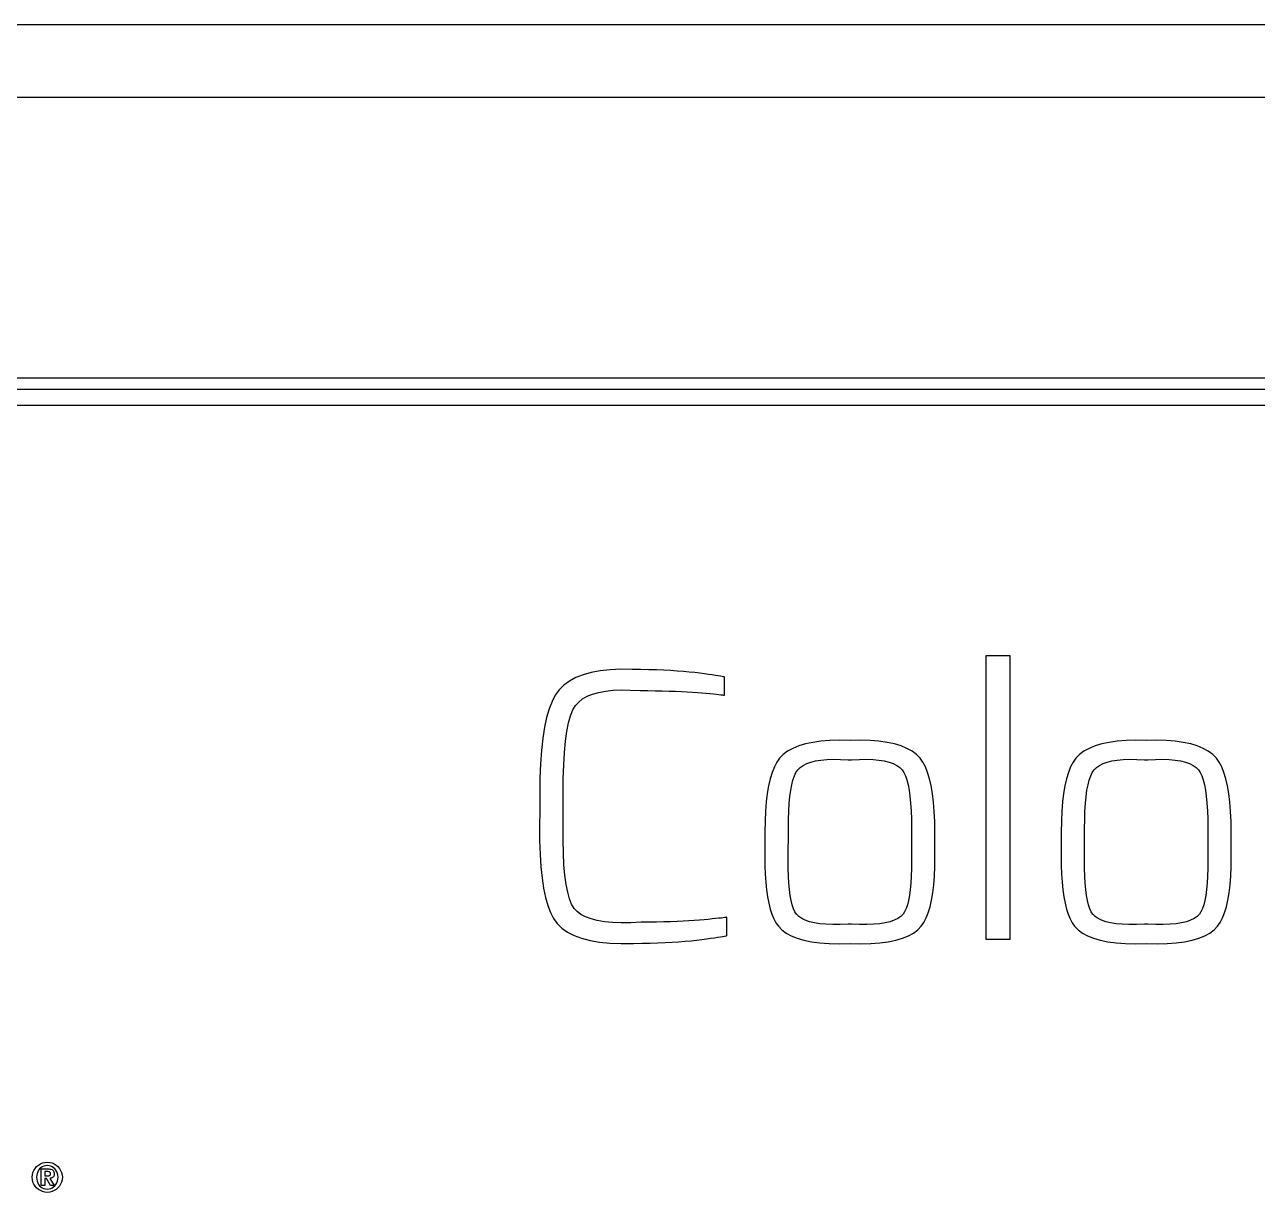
# Model space of a CAD drawing. Header units: inches. Extents: x 1.2 to 43.4, y 1.7 to 28.6.
# Drawn here: x 33.464 to 34.392, y 25.439 to 26.318 of the extents above; entities that cross this region are included whole.
import ezdxf

# ---------------------------------------------------------------- set-up
doc = ezdxf.new("R2010")
doc.units = ezdxf.units.IN
doc.header["$MEASUREMENT"] = 0
doc.layers.add('ARTWORK', color=2, linetype='Continuous')

msp = doc.modelspace()

# ---------------------------------------------------------------- linework, layer by layer
for p, q in [((26.29377, 26.31781), (42.18354, 26.31781)), ((42.18354, 26.26296), (26.29377, 26.26296)), ((26.29377, 26.05195), (42.18354, 26.05195)), ((26.29377, 26.04331), (42.18354, 26.04331)), ((26.35283, 26.03145), (42.12448, 26.03145))]:
    msp.add_line(p, q)
at = {"layer": 'ARTWORK'}
for points in [[(34.20558, 25.62905), (34.18794, 25.62905), (34.18794, 25.84302), (34.20558, 25.84302), (34.20558, 25.62905)], [(33.99263, 25.63209), (33.99263, 25.64592), (33.99242, 25.64586), (33.99186, 25.64577), (33.99098, 25.64564), (33.98976, 25.64549), (33.9882, 25.64531), (33.98631, 25.6451), (33.98409, 25.64486), (33.98154, 25.64459), (33.97865, 25.64429), (33.97543, 25.64397), (33.97189, 25.64365), (33.9681, 25.64337), (33.96403, 25.64311), (33.95971, 25.64288), (33.95511, 25.64267), (33.95025, 25.6425), (33.94512, 25.64235), (33.93972, 25.64223), (33.93406, 25.64214), (33.92812, 25.64208), (33.92027, 25.64171), (33.91305, 25.64167), (33.90644, 25.64193), (33.90046, 25.64251), (33.89509, 25.64341), (33.89035, 25.64462), (33.88623, 25.64614), (33.88273, 25.64798), (33.87986, 25.65013), (33.87761, 25.65259), (33.87577, 25.65569), (33.87416, 25.65973), (33.87278, 25.66472), (33.87162, 25.67065), (33.87069, 25.67753), (33.86999, 25.68536), (33.86952, 25.69413), (33.86927, 25.70384), (33.86926, 25.7145), (33.86947, 25.72611), (33.86933, 25.7386), (33.86942, 25.75008), (33.86976, 25.76054), (33.87033, 25.76998), (33.87114, 25.7784), (33.87218, 25.78581), (33.87346, 25.7922), (33.87497, 25.79757), (33.87672, 25.80193), (33.8787, 25.80527), (33.88108, 25.80792), (33.884, 25.81023), (33.88748, 25.8122), (33.89151, 25.81384), (33.8961, 25.81514), (33.90123, 25.8161), (33.90691, 25.81672), (33.91315, 25.81701), (33.91993, 25.81695), (33.92726, 25.81655), (33.9331, 25.81649), (33.93868, 25.8164), (33.944, 25.81629), (33.94905, 25.81616), (33.95385, 25.816), (33.95838, 25.81581), (33.96265, 25.81559), (33.96665, 25.81534), (33.97039, 25.81507), (33.97386, 25.81476), (33.97705, 25.81448), (33.97991, 25.81422), (33.98244, 25.81399), (33.98464, 25.81377), (33.98651, 25.81359), (33.98805, 25.81343), (33.98926, 25.81329), (33.99013, 25.81317), (33.99068, 25.81308), (33.9909, 25.81302), (33.9909, 25.8267), (33.99065, 25.82679), (33.99005, 25.82692), (33.98909, 25.8271), (33.98776, 25.82732), (33.98608, 25.82758), (33.98404, 25.82789), (33.98163, 25.82825), (33.97886, 25.82865), (33.97573, 25.82909), (33.97223, 25.82958), (33.96843, 25.83006), (33.96434, 25.8305), (33.95997, 25.8309), (33.95531, 25.83125), (33.95036, 25.83156), (33.94513, 25.83183), (33.93962, 25.83205), (33.93381, 25.83223), (33.92772, 25.83236), (33.92134, 25.83245), (33.91269, 25.83258), (33.90468, 25.83224), (33.8973, 25.83145), (33.89056, 25.83019), (33.88446, 25.82847), (33.87899, 25.82629), (33.87416, 25.82365), (33.86996, 25.82055), (33.86639, 25.81699), (33.86345, 25.81297), (33.86098, 25.80828), (33.8588, 25.8027), (33.85691, 25.79623), (33.85531, 25.78887), (33.85401, 25.78063), (33.85299, 25.7715), (33.85227, 25.76148), (33.85184, 25.75057), (33.8517, 25.73878), (33.85184, 25.72611), (33.85161, 25.71435), (33.85166, 25.7034), (33.85199, 25.69327), (33.8526, 25.68394), (33.85349, 25.67541), (33.85467, 25.6677), (33.85612, 25.6608), (33.85785, 25.65471), (33.85986, 25.64942), (33.86215, 25.64495), (33.86493, 25.64112), (33.86843, 25.63771), (33.87265, 25.63474), (33.87758, 25.63221), (33.88323, 25.63011), (33.8896, 25.62845), (33.89669, 25.62722), (33.9045, 25.62644), (33.91302, 25.62609), (33.92226, 25.62617), (33.92868, 25.62628), (33.93481, 25.62642), (33.94066, 25.62661), (33.94623, 25.62684), (33.95152, 25.62711), (33.95652, 25.62743), (33.96124, 25.62778), (33.96567, 25.62818), (33.96982, 25.62862), (33.97369, 25.62911), (33.97723, 25.6296), (33.98041, 25.63006), (33.98322, 25.63046), (33.98566, 25.63083), (33.98774, 25.63115), (33.98945, 25.63142), (33.99079, 25.63165), (33.99177, 25.63184), (33.99238, 25.63199), (33.99263, 25.63209)], [(34.08534, 25.62606), (34.09347, 25.62593), (34.10098, 25.62612), (34.10788, 25.62662), (34.11417, 25.62745), (34.11985, 25.62859), (34.12491, 25.63005), (34.12935, 25.63183), (34.13319, 25.63393), (34.13641, 25.63635), (34.13901, 25.63909), (34.14097, 25.64195), (34.14273, 25.64534), (34.14427, 25.64927), (34.14561, 25.65373), (34.14674, 25.65873), (34.14766, 25.66426), (34.14837, 25.67032), (34.14888, 25.67692), (34.14917, 25.68405), (34.14926, 25.69172), (34.14926, 25.69352), (34.14926, 25.69533), (34.14926, 25.69713), (34.14926, 25.69894), (34.14925, 25.70075), (34.14925, 25.70256), (34.14924, 25.70438), (34.14923, 25.70619), (34.14922, 25.70801), (34.1492, 25.70983), (34.14909, 25.71798), (34.14876, 25.72555), (34.1482, 25.73256), (34.14741, 25.73899), (34.1464, 25.74486), (34.14517, 25.75014), (34.14372, 25.75486), (34.14204, 25.759), (34.14014, 25.76256), (34.13802, 25.76555), (34.13529, 25.76836), (34.13199, 25.77085), (34.12813, 25.77301), (34.12371, 25.77484), (34.11873, 25.77634), (34.11318, 25.77751), (34.10707, 25.77836), (34.10039, 25.77889), (34.09315, 25.77908), (34.08534, 25.77895), (34.07747, 25.77908), (34.07017, 25.77889), (34.06345, 25.77836), (34.05729, 25.77751), (34.0517, 25.77634), (34.04669, 25.77484), (34.04224, 25.77301), (34.03837, 25.77085), (34.03507, 25.76836), (34.03234, 25.76555), (34.03024, 25.76256), (34.02835, 25.75901), (34.02669, 25.75488), (34.02524, 25.75019), (34.02401, 25.74492), (34.02301, 25.73909), (34.02223, 25.73268), (34.02167, 25.72571), (34.02133, 25.71816), (34.02122, 25.71005), (34.02122, 25.68492), (34.02145, 25.67835), (34.02186, 25.67221), (34.02244, 25.66651), (34.02319, 25.66126), (34.02412, 25.65646), (34.02522, 25.65209), (34.02649, 25.64817), (34.02794, 25.6447), (34.02957, 25.64167), (34.03137, 25.63909), (34.03397, 25.63635), (34.0372, 25.63393), (34.04104, 25.63183), (34.04551, 25.63005), (34.0506, 25.62859), (34.05631, 25.62745), (34.06264, 25.62662), (34.06959, 25.62612), (34.07716, 25.62593), (34.08534, 25.62606)], [(34.30844, 25.62606), (34.31656, 25.62593), (34.32407, 25.62612), (34.33096, 25.62662), (34.33725, 25.62745), (34.34292, 25.62859), (34.34797, 25.63005), (34.35242, 25.63183), (34.35625, 25.63393), (34.35948, 25.63635), (34.36209, 25.63909), (34.36405, 25.64195), (34.36581, 25.64534), (34.36735, 25.64927), (34.36869, 25.65373), (34.36982, 25.65873), (34.37074, 25.66426), (34.37145, 25.67032), (34.37196, 25.67692), (34.37225, 25.68405), (34.37234, 25.69172), (34.37233, 25.69352), (34.37232, 25.69533), (34.37231, 25.69713), (34.37231, 25.69894), (34.37231, 25.70075), (34.3723, 25.70256), (34.3723, 25.70438), (34.3723, 25.70619), (34.3723, 25.70801), (34.3723, 25.70983), (34.37219, 25.71798), (34.37185, 25.72555), (34.37129, 25.73256), (34.3705, 25.73899), (34.3695, 25.74486), (34.36827, 25.75014), (34.36681, 25.75486), (34.36514, 25.759), (34.36324, 25.76256), (34.36112, 25.76555), (34.35838, 25.76836), (34.35508, 25.77085), (34.35121, 25.77301), (34.34678, 25.77484), (34.3418, 25.77634), (34.33624, 25.77751), (34.33013, 25.77836), (34.32346, 25.77889), (34.31623, 25.77908), (34.30844, 25.77895), (34.30057, 25.77908), (34.29327, 25.77889), (34.28654, 25.77836), (34.28038, 25.77751), (34.27479, 25.77634), (34.26978, 25.77484), (34.26533, 25.77301), (34.26146, 25.77085), (34.25816, 25.76836), (34.25544, 25.76555), (34.25332, 25.76256), (34.25142, 25.75901), (34.24975, 25.75488), (34.24831, 25.75019), (34.24709, 25.74492), (34.24609, 25.73909), (34.24531, 25.73268), (34.24476, 25.72571), (34.24442, 25.71816), (34.24431, 25.71005), (34.24431, 25.68492), (34.24455, 25.67835), (34.24495, 25.67221), (34.24553, 25.66651), (34.24628, 25.66126), (34.24721, 25.65646), (34.24831, 25.65209), (34.24958, 25.64817), (34.25103, 25.6447), (34.25265, 25.64167), (34.25445, 25.63909), (34.25706, 25.63635), (34.26028, 25.63393), (34.26413, 25.63183), (34.26859, 25.63005), (34.27368, 25.62859), (34.27938, 25.62745), (34.28571, 25.62662), (34.29266, 25.62612), (34.30024, 25.62593), (34.30844, 25.62606)], [(34.08388, 25.76447), (34.08654, 25.76447), (34.09235, 25.76474), (34.09772, 25.76479), (34.10264, 25.7646), (34.10711, 25.76418), (34.11114, 25.76352), (34.11471, 25.76264), (34.11785, 25.76152), (34.12053, 25.76017), (34.12278, 25.75858), (34.12458, 25.75676), (34.12591, 25.7548), (34.1271, 25.7523), (34.12815, 25.74926), (34.12906, 25.74569), (34.12983, 25.74158), (34.13046, 25.73692), (34.13095, 25.73173), (34.1313, 25.726), (34.13151, 25.71973), (34.13158, 25.71292), (34.13158, 25.71053), (34.13158, 25.70814), (34.13159, 25.70575), (34.13159, 25.70335), (34.1316, 25.70096), (34.13161, 25.69856), (34.13161, 25.69616), (34.13162, 25.69376), (34.13162, 25.69136), (34.13162, 25.68895), (34.13157, 25.68264), (34.13139, 25.67682), (34.13107, 25.67151), (34.13063, 25.66669), (34.13005, 25.66236), (34.12934, 25.65853), (34.12851, 25.6552), (34.12754, 25.65235), (34.12645, 25.65), (34.12523, 25.64815), (34.12351, 25.6464), (34.12131, 25.64489), (34.11863, 25.64359), (34.11547, 25.64252), (34.11184, 25.64167), (34.10773, 25.64105), (34.10315, 25.64065), (34.09809, 25.64047), (34.09255, 25.64051), (34.08654, 25.64077), (34.08388, 25.64077), (34.07784, 25.64051), (34.07228, 25.64047), (34.06719, 25.64065), (34.06259, 25.64105), (34.05847, 25.64167), (34.05483, 25.64252), (34.05167, 25.64359), (34.04899, 25.64489), (34.0468, 25.6464), (34.04509, 25.64815), (34.04389, 25.64999), (34.04281, 25.65233), (34.04186, 25.65517), (34.04105, 25.6585), (34.04036, 25.66233), (34.0398, 25.66666), (34.03936, 25.67148), (34.03905, 25.67679), (34.03886, 25.6826), (34.0388, 25.6889), (34.03891, 25.71266), (34.03898, 25.7195), (34.03919, 25.7258), (34.03954, 25.73156), (34.04003, 25.73679), (34.04067, 25.74146), (34.04144, 25.7456), (34.04236, 25.7492), (34.04341, 25.75226), (34.04461, 25.75478), (34.04595, 25.75676), (34.04777, 25.75858), (34.05002, 25.76017), (34.05272, 25.76152), (34.05585, 25.76264), (34.05942, 25.76352), (34.06344, 25.76418), (34.06789, 25.7646), (34.07278, 25.76479), (34.07811, 25.76474), (34.08388, 25.76447)], [(34.30697, 25.76447), (34.30963, 25.76447), (34.31543, 25.76474), (34.32079, 25.76479), (34.3257, 25.7646), (34.33017, 25.76418), (34.3342, 25.76352), (34.33778, 25.76264), (34.34092, 25.76152), (34.34361, 25.76017), (34.34586, 25.75858), (34.34766, 25.75676), (34.34899, 25.7548), (34.35018, 25.7523), (34.35123, 25.74926), (34.35214, 25.74569), (34.35291, 25.74158), (34.35354, 25.73692), (34.35403, 25.73173), (34.35438, 25.726), (34.35459, 25.71973), (34.35466, 25.71292), (34.35466, 25.71053), (34.35466, 25.70814), (34.35466, 25.70575), (34.35467, 25.70335), (34.35467, 25.70096), (34.35467, 25.69856), (34.35468, 25.69616), (34.35469, 25.69376), (34.3547, 25.69136), (34.35472, 25.68895), (34.35465, 25.68264), (34.35446, 25.67682), (34.35415, 25.67151), (34.3537, 25.66669), (34.35313, 25.66236), (34.35242, 25.65853), (34.35159, 25.6552), (34.35063, 25.65235), (34.34954, 25.65), (34.34831, 25.64815), (34.3466, 25.6464), (34.3444, 25.64489), (34.34172, 25.64359), (34.33857, 25.64252), (34.33494, 25.64167), (34.33083, 25.64105), (34.32624, 25.64065), (34.32118, 25.64047), (34.31565, 25.64051), (34.30963, 25.64077), (34.30697, 25.64077), (34.30091, 25.64051), (34.29534, 25.64047), (34.29026, 25.64065), (34.28565, 25.64105), (34.28153, 25.64167), (34.27789, 25.64252), (34.27473, 25.64359), (34.27205, 25.64489), (34.26985, 25.6464), (34.26813, 25.64815), (34.26694, 25.64999), (34.26587, 25.65233), (34.26493, 25.65517), (34.26411, 25.6585), (34.26342, 25.66233), (34.26286, 25.66666), (34.26242, 25.67148), (34.26211, 25.67679), (34.26193, 25.6826), (34.26188, 25.6889), (34.2619, 25.69127), (34.26191, 25.69365), (34.26192, 25.69602), (34.26193, 25.6984), (34.26193, 25.70077), (34.26194, 25.70315), (34.26194, 25.70553), (34.26194, 25.7079), (34.26194, 25.71028), (34.26194, 25.71266), (34.26201, 25.7195), (34.26223, 25.7258), (34.26258, 25.73156), (34.26308, 25.73679), (34.26372, 25.74146), (34.26451, 25.7456), (34.26543, 25.7492), (34.2665, 25.75226), (34.2677, 25.75478), (34.26905, 25.75676), (34.27087, 25.75858), (34.27312, 25.76017), (34.27581, 25.76152), (34.27895, 25.76264), (34.28252, 25.76352), (34.28653, 25.76418), (34.29098, 25.7646), (34.29587, 25.76479), (34.3012, 25.76474), (34.30697, 25.76447)], [(33.48098, 25.46149), (33.48098, 25.46149), (33.48282, 25.46134), (33.48457, 25.46091), (33.48619, 25.46022), (33.48768, 25.4593), (33.489, 25.45816), (33.49014, 25.45684), (33.49106, 25.45535), (33.49175, 25.45373), (33.49218, 25.45198), (33.49233, 25.45014), (33.49233, 25.45014), (33.49218, 25.4483), (33.49175, 25.44656), (33.49106, 25.44494), (33.49014, 25.44345), (33.489, 25.44213), (33.48768, 25.44099), (33.48619, 25.44007), (33.48457, 25.43938), (33.48282, 25.43895), (33.48098, 25.4388), (33.48098, 25.4388), (33.47915, 25.43895), (33.4774, 25.43938), (33.47578, 25.44007), (33.47429, 25.44099), (33.47297, 25.44213), (33.47183, 25.44345), (33.47091, 25.44494), (33.47022, 25.44656), (33.46979, 25.4483), (33.46964, 25.45014), (33.46964, 25.45014), (33.46979, 25.45198), (33.47022, 25.45373), (33.47091, 25.45535), (33.47183, 25.45684), (33.47297, 25.45816), (33.47429, 25.4593), (33.47578, 25.46022), (33.4774, 25.46091), (33.47915, 25.46134), (33.48098, 25.46149), (33.48098, 25.46149)], [(33.48098, 25.44131), (33.48098, 25.44131), (33.4823, 25.44141), (33.48355, 25.44172), (33.48472, 25.44222), (33.48577, 25.4429), (33.48671, 25.44375), (33.48752, 25.44476), (33.48817, 25.44592), (33.48866, 25.4472), (33.48896, 25.44861), (33.48907, 25.45014), (33.48907, 25.45014), (33.48896, 25.45165), (33.48866, 25.45306), (33.48817, 25.45434), (33.48752, 25.4555), (33.48671, 25.45651), (33.48577, 25.45737), (33.48472, 25.45805), (33.48355, 25.45856), (33.4823, 25.45887), (33.48098, 25.45897), (33.48098, 25.45897), (33.47965, 25.45887), (33.47839, 25.45856), (33.47723, 25.45805), (33.47617, 25.45737), (33.47524, 25.45651), (33.47444, 25.4555), (33.47379, 25.45434), (33.47331, 25.45306), (33.47301, 25.45165), (33.47291, 25.45014), (33.47291, 25.45014), (33.47301, 25.44861), (33.47331, 25.4472), (33.47379, 25.44592), (33.47444, 25.44476), (33.47524, 25.44375), (33.47617, 25.4429), (33.47723, 25.44222), (33.47839, 25.44172), (33.47965, 25.44141), (33.48098, 25.44131)], [(33.47643, 25.45649), (33.48117, 25.45649), (33.48117, 25.45649), (33.4821, 25.45646), (33.48293, 25.45637), (33.48368, 25.45621), (33.48433, 25.45598), (33.4849, 25.45567), (33.48536, 25.45527), (33.48573, 25.45478), (33.486, 25.4542), (33.48616, 25.45351), (33.48621, 25.45272), (33.48621, 25.45272), (33.48617, 25.45207), (33.48605, 25.4515), (33.48586, 25.45101), (33.4856, 25.45059), (33.48527, 25.45023), (33.48489, 25.44994), (33.48445, 25.44971), (33.48396, 25.44954), (33.48344, 25.44942), (33.48287, 25.44934), (33.48621, 25.44389), (33.48343, 25.44389), (33.48041, 25.44923), (33.47913, 25.44923), (33.47913, 25.44389), (33.47643, 25.44389), (33.47643, 25.45649)], [(33.48133, 25.45131), (33.48133, 25.45131), (33.48171, 25.45132), (33.48205, 25.45134), (33.48237, 25.45139), (33.48265, 25.45148), (33.4829, 25.4516), (33.48311, 25.45176), (33.48328, 25.45197), (33.4834, 25.45224), (33.48348, 25.45257), (33.4835, 25.45297), (33.4835, 25.45297), (33.48346, 25.45332), (33.48335, 25.45361), (33.48318, 25.45385), (33.48295, 25.45403), (33.48268, 25.45417), (33.48238, 25.45427), (33.48205, 25.45434), (33.48172, 25.45438), (33.48138, 25.4544), (33.48105, 25.45441), (33.47913, 25.45441), (33.47913, 25.45131), (33.48133, 25.45131)]]:
    msp.add_lwpolyline(points, dxfattribs=at)

doc.saveas('drawing.dxf')
